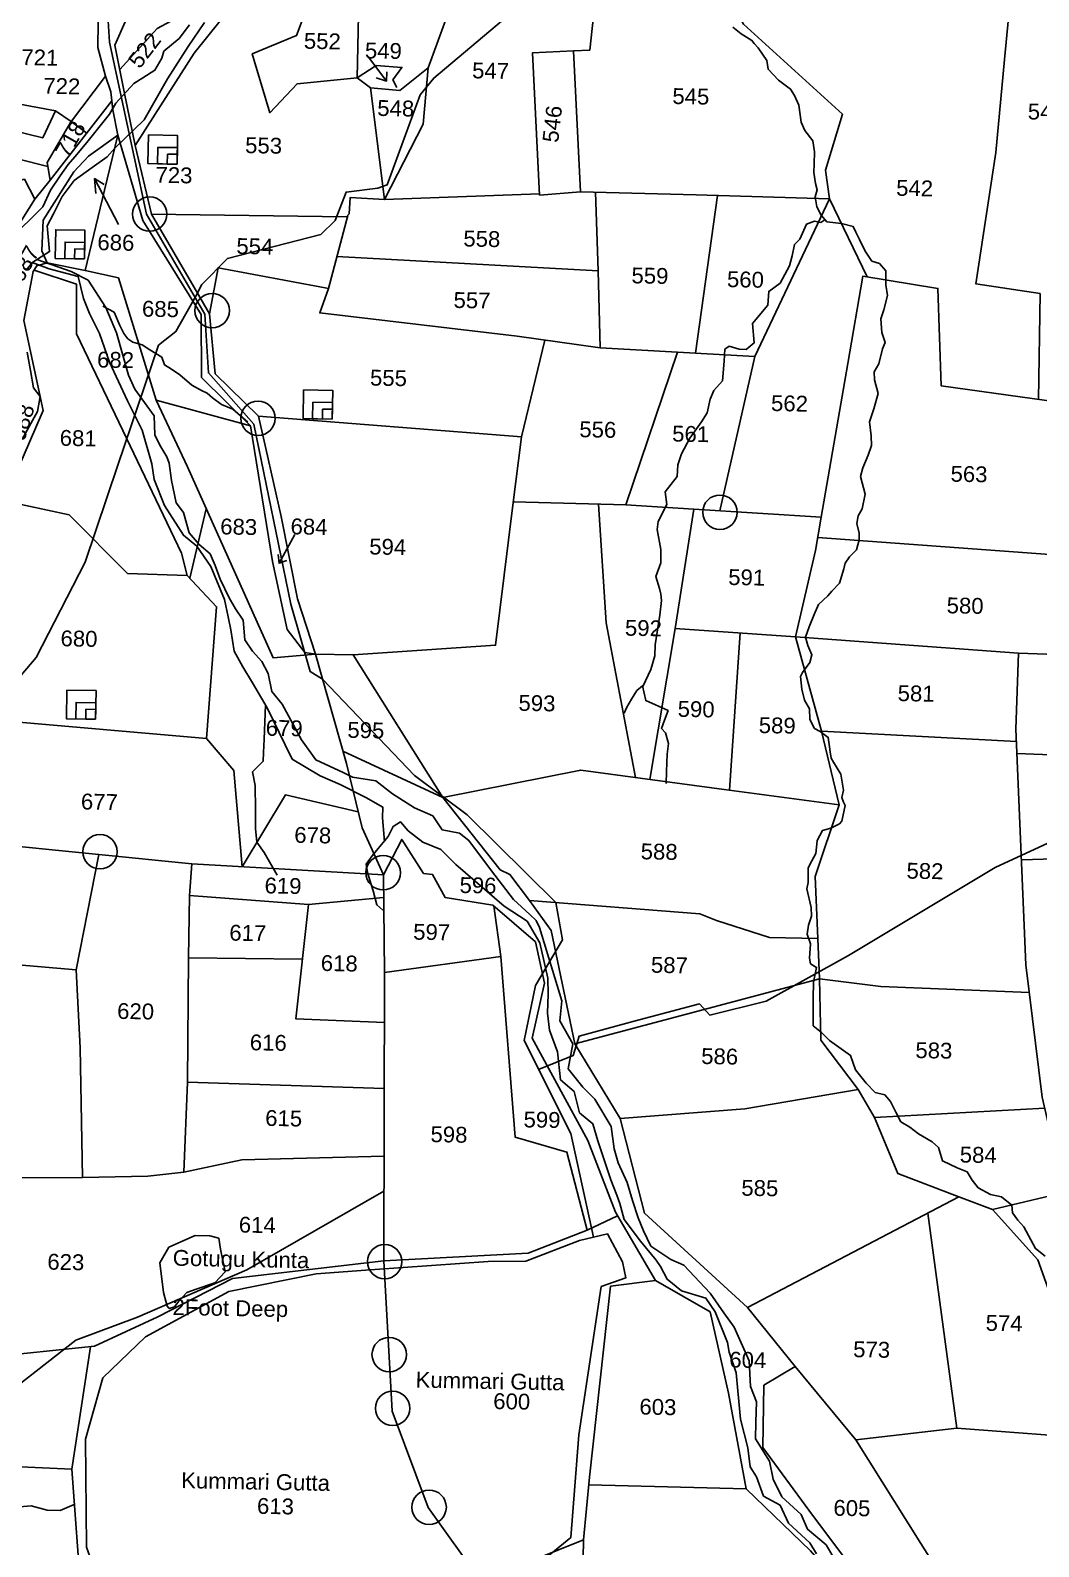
# Model space of a CAD drawing. Header units: inches. Extents: x 207447 to 213485, y 1587092 to 1593817.
# Drawn here: x 211282 to 212237, y 1588480 to 1589916 of the extents above; entities that cross this region are included whole.
import ezdxf

# ---------------------------------------------------------------- set-up
doc = ezdxf.new("R2010")
doc.units = ezdxf.units.IN
doc.header["$LTSCALE"] = 15
doc.header["$MEASUREMENT"] = 0
for name, color, linetype in [('BOUNDRY STONES', 240, 'Continuous'), ('PLOTS', 7, 'Continuous'), ('PLOTS NO', 7, 'Continuous'), ('ROADS', 1, 'Continuous'), ('STREAMS', 4, 'Continuous'), ('wells', 7, 'Continuous')]:
    doc.layers.add(name, color=color, linetype=linetype)
doc.styles.get("Standard").update_dxf_attribs({"font": 'arial.ttf'})

msp = doc.modelspace()

# ---------------------------------------------------------------- linework, layer by layer
at = {"layer": 'BOUNDRY STONES'}
for centre in [(211395.4, 1589741.6), (211454.6, 1589650.2), (211498, 1589548.3), (211935.3, 1589459.3), (211348.4, 1589137.9), (211616.5, 1589118), (211617.9, 1588749.8), (211622.2, 1588661.8), (211625.4, 1588610.9), (211660, 1588517.3)]:
    msp.add_circle(centre, 16.3, dxfattribs=at)
at = {"layer": 'PLOTS'}
for points in [[(212236.9, 1589566.1), (212238.4, 1589666.3), (212177.5, 1589675.7), (212196.6, 1589800), (212204.9, 1589888), (212208.5, 1589927.4), (212225, 1590103.9), (212292.4, 1590102.3)], [(211353.7, 1589872.2), (211346.4, 1589899.4), (211347.6, 1589993.8), (211310.5, 1590006.5), (211298.5, 1590058.5), (211346.2, 1590085.4)], [(211540.5, 1590036.5), (211505.5, 1590011), (211499.8, 1589971.6), (211437.6, 1589893.9), (211393.4, 1589824.8), (211381.7, 1589806.6), (211371.7, 1589855.7), (211362.4, 1589901.5), (211382, 1589946.1)], [(211591.8, 1589870.5), (211604.4, 1589861.1), (211632.3, 1589858.7), (211659.1, 1589880.2), (211683.9, 1589948.6), (211671.9, 1590034.4)], [(212039.2, 1589756.2), (211912.8, 1589759.7), (211803.2, 1589762.7), (211796.7, 1589896.2), (211812.1, 1589896.9), (211819.2, 1589961.5), (211824.3, 1590008), (211927.8, 1590007.4)], [(211594.5, 1589989.6), (211591.8, 1589870.5), (211535, 1589865), (211509.2, 1589837.6), (211492.6, 1589893.2), (211534.4, 1589910.6), (211550.1, 1589953)], [(211367.1, 1589878.6), (211402.4, 1589917.3), (211441.3, 1589938.2), (211468.7, 1589969.2)], [(211936.5, 1589960.2), (211957.8, 1589921.3), (212051.3, 1589836.1), (212035.2, 1589783.2), (212039.2, 1589756.2), (212074.8, 1589682.1)], [(211796.7, 1589896.2), (211758, 1589894.3), (211764.6, 1589759.6), (211803.2, 1589762.7)], [(211286.7, 1589755.7), (211301.2, 1589773.6), (211298.3, 1589790.5), (211320.4, 1589828.3), (211353.7, 1589872.2), (211358.5, 1589857.2), (211360.6, 1589840.3), (211365.4, 1589816.4)], [(211591.8, 1589870.5), (211609.9, 1589882.2), (211634.2, 1589880.5), (211625.5, 1589868.8), (211629.4, 1589861.5)], [(211604.4, 1589861.1), (211617.9, 1589755.4), (211654.5, 1589826.7), (211659.1, 1589880.2)], [(211335.8, 1589818.2), (211321.2, 1589829.3), (211306.3, 1589839.5), (211223.2, 1589854.7), (211219.1, 1589832.1), (211294.1, 1589813.8), (211306.3, 1589839.5)], [(211301.2, 1589773.6), (211359.5, 1589848.7)], [(211257.7, 1589470.1), (211294.7, 1589555.8), (211276.2, 1589640.9), (211285, 1589687.2), (211288.5, 1589692.5), (211298.5, 1589695.5), (211293.4, 1589706.9), (211294.5, 1589735.8), (211323.6, 1589781.7), (211337.4, 1589796.3), (211365.4, 1589816.4), (211389, 1589735.4), (211444.1, 1589646.6), (211444.6, 1589586.9), (211490.8, 1589541), (211511.6, 1589412.7), (211525.6, 1589348.4), (211542.4, 1589326.5), (211552.3, 1589324.9)], [(211401.7, 1589565.3), (211366, 1589681.2), (211334.2, 1589688.3), (211352.6, 1589764.3), (211365.4, 1589816.4)], [(211213.9, 1589808), (211298.9, 1589786.7)], [(211617.9, 1589755.4), (211585.1, 1589757.3), (211584.2, 1589741.8), (211581.9, 1589738.9), (211397.1, 1589741.6), (211381.7, 1589806.6)], [(211196.3, 1589750), (211208.8, 1589784), (211264.8, 1589758.9), (211267.3, 1589772.3), (211276.8, 1589774.6), (211286.7, 1589755.7), (211269, 1589727.8)], [(211572.7, 1589701.4), (211820, 1589687.8), (211817.4, 1589762.3)], [(211764.5, 1589760.8), (211617.9, 1589755.4)], [(211933.1, 1589759.1), (211912.2, 1589609.9)], [(211821.9, 1589615), (211968.4, 1589606.7), (212039.2, 1589756.2)], [(211397.1, 1589741.6), (211437.2, 1589672.7), (211452, 1589647.2), (211460.2, 1589690.8), (211561.5, 1589671.8), (211564.6, 1589671.2), (211583.1, 1589740.4)], [(211285.9, 1589688.6), (211326.1, 1589675.4), (211326, 1589628.2), (211369.9, 1589536.6), (211425.6, 1589420.5), (211430.9, 1589399.3), (211458.8, 1589369.8), (211449.3, 1589245.2), (211475.1, 1589214.9), (211483, 1589123.7), (211523.9, 1589191.7), (211592.8, 1589175.7)], [(211334.2, 1589688.3), (211298.5, 1589695.5)], [(211820, 1589687.8), (211821.9, 1589615), (211743.2, 1589625.9), (211556.5, 1589648.1), (211564.6, 1589671.2)], [(212217.9, 1589325.9), (212006.8, 1589341.5), (211892.9, 1589349.2), (211910.5, 1589462.1), (212031.2, 1589454.5), (212056.4, 1589600.3), (212070.6, 1589682.8), (212141.8, 1589671.3), (212144.9, 1589578.9), (212305.8, 1589556.5)], [(211452, 1589647.2), (211457.5, 1589590.5), (211498.5, 1589550.3), (211505.4, 1589519.6), (211519.9, 1589455.2), (211535.4, 1589377.3), (211552.3, 1589324.9), (211588.2, 1589324.2), (211723, 1589333.4), (211739.4, 1589466), (211747.4, 1589530.7), (211769.7, 1589622.2)], [(211895.2, 1589610.8), (211846.1, 1589466.2), (211739.8, 1589469.1)], [(211935.2, 1589460.6), (211968.4, 1589606.7)], [(211552.3, 1589324.9), (211512.2, 1589321.5), (211431.2, 1589502.2), (211401.7, 1589565.3), (211490.8, 1589541)], [(211498.5, 1589550.3), (211747.4, 1589530.7)], [(211257.7, 1589470.1), (211319.1, 1589456.9), (211374.5, 1589401.3), (211430.9, 1589399.3)], [(211433.3, 1589396.8), (211449, 1589462.4)], [(211855.4, 1589208.2), (211827.6, 1589354.6), (211820.5, 1589466.9)], [(211846.1, 1589466.2), (211910.5, 1589462.1)], [(212031.2, 1589454.5), (212025.8, 1589423.1), (212006.8, 1589341.5), (212031.4, 1589251.9), (212048.2, 1589182.3), (211939.3, 1589196.9), (211803.6, 1589215.2), (211673, 1589189.4), (211588.2, 1589324.2)], [(212028, 1589435.5), (212334, 1589413)], [(211892.9, 1589349.2), (211868.9, 1589206.4)], [(211944.4, 1589196.3), (211954.4, 1589345)], [(212201.6, 1588179), (212175.5, 1588363.9), (212168.8, 1588376), (212133.8, 1588398.9), (212071.6, 1588417.5), (212021, 1588476), (211960.3, 1588534.7), (211943.6, 1588625.3), (211926, 1588702.2), (211874.3, 1588732), (211836.5, 1588796.5), (211810.3, 1588864.5), (211757.5, 1588961.4), (211769.3, 1589013.5), (211760.7, 1589052.5), (211720.4, 1589087.3), (211675.1, 1589094.7), (211663.3, 1589116.2), (211654.7, 1589117.4), (211634, 1589149.6), (211616.7, 1589116.1), (211596.5, 1589160.6), (211581.7, 1589221.3), (211552.3, 1589324.9)], [(212318.8, 1588833), (212261.2, 1588815.2), (212240.5, 1588905.6), (212225.1, 1589030.9), (212215.4, 1589254), (212217.9, 1589325.9), (212341.3, 1589321.5)], [(211325.7, 1589026), (211135.2, 1589042.4), (210970.5, 1589061.1), (210943.7, 1589077.9), (210925.5, 1589154), (210942.3, 1589193), (210938.8, 1589237.1), (210980.4, 1589259.9), (211014.8, 1589278.7), (211068.7, 1589293.3), (211111.8, 1589287.1), (211113.8, 1589217.4), (211130.1, 1589141.9), (211215.2, 1589138.5), (211230.5, 1589146.9)], [(211449.3, 1589245.2), (211253.2, 1589262.3)], [(212031.4, 1589251.9), (212216, 1589242.2)], [(211578.3, 1589233), (211673, 1589189.4)], [(212216.4, 1589230.9), (212353.6, 1589225.5)], [(211673, 1589189.4), (211727.3, 1589120.7), (211736.5, 1589116.2), (211754.9, 1589091.7), (211916.3, 1589079), (211932.2, 1589072.8), (211982.3, 1589056.6), (212027.9, 1589055.9), (212025.4, 1589114.6), (212048.2, 1589182.3)], [(211156.9, 1589140.8), (211135.2, 1589042.4), (211124.6, 1588829.1), (211331.9, 1588829.6)], [(211435.3, 1589126.4), (211347.2, 1589135.2), (211230.5, 1589146.9)], [(211427.7, 1588834.5), (211393.6, 1588830.7), (211331.9, 1588829.6), (211329.7, 1588952.1), (211325.7, 1589026), (211347.2, 1589135.2)], [(211545.9, 1589087.8), (211433, 1589096.4), (211435.3, 1589126.4), (211616.7, 1589116.1)], [(212220.8, 1589130.2), (212365.4, 1589134.5)], [(211616.7, 1589116.1), (211617.7, 1589023.6), (211727.9, 1589038.6), (211721.3, 1589086.6)], [(211433, 1589096.4), (211432.2, 1589037.5), (211540.1, 1589036.1)], [(211617.6, 1588976.1), (211533.8, 1588979.6), (211545.9, 1589087.8), (211616.9, 1589094.7)], [(212027.9, 1589055.9), (212029.5, 1589017.7), (211798.1, 1588956), (211775.4, 1589063.4), (211754.9, 1589091.7)], [(211432.2, 1589037.5), (211431.3, 1588919.8), (211617.4, 1588913.7)], [(211727.9, 1589038.6), (211741.4, 1588867.7), (211790.4, 1588853.3), (211809.6, 1588779.6), (211838.5, 1588793.1)], [(211809.6, 1588779.6), (211753.9, 1588757.9), (211617, 1588750.5), (211617.7, 1589023.6)], [(212029.5, 1589017.7), (212087.6, 1589010.3), (212228.3, 1589004.7)], [(212029.5, 1589017.7), (212030.8, 1588959.6), (212066.1, 1588912.9), (212081.6, 1588886.2)], [(212066.1, 1588912.9), (211959, 1588894.6), (211841, 1588885.2), (211798.1, 1588956)], [(211431.3, 1588919.8), (211427.7, 1588834.5), (211482.8, 1588846.2), (211617.3, 1588849.8)], [(211841, 1588885.2), (211864, 1588795.7), (211961.3, 1588706.3), (212161.6, 1588811.2)], [(212261.2, 1588815.2), (212193.4, 1588799.1), (212161.6, 1588811.2), (212103.9, 1588833.1), (212081.6, 1588886.2), (212242.9, 1588895.2)], [(211245.9, 1588829.4), (211239.7, 1588659.1), (211343.2, 1588669.7), (211403.1, 1588697.4), (211473.8, 1588734), (211617, 1588750.5), (211625.1, 1588608.2), (211659, 1588517), (211708.8, 1588447.3), (211736.8, 1588407.2), (211804.6, 1588398.3), (211806.3, 1588486.3), (211708.8, 1588447.3)], [(211961.3, 1588706.3), (212006.6, 1588650.5), (212064, 1588581.1), (212159.7, 1588592.1), (212132.2, 1588795.8)], [(212159.7, 1588592.1), (212301.9, 1588581.3), (212272.6, 1588650.2), (212236.3, 1588751.6), (212193.4, 1588799.1)], [(211806.3, 1588486.3), (211811.9, 1588545.6), (211831.8, 1588726.5), (211874.3, 1588732)], [(211330.7, 1588428.9), (211321.6, 1588553.3), (211339.4, 1588669.3)], [(211321.6, 1588553.3), (211057.6, 1588565.3), (211044.6, 1588615), (211032.5, 1588661.4), (211191.7, 1588656.8), (211239.7, 1588659.1)], [(212161.8, 1588425.6), (212086.8, 1588431.1), (212080.8, 1588432.9), (212019.6, 1588514.4), (211976.1, 1588573.7), (211977, 1588632.8), (212006.6, 1588650.5)], [(212064, 1588581.1), (212125.7, 1588483.1), (212161.8, 1588425.6), (212227.3, 1588328.1), (212255.3, 1588305.8), (212331.9, 1588298.1)], [(211811.2, 1588538.4), (211960.3, 1588534.7)]]:
    msp.add_lwpolyline(points, dxfattribs=at)
at = {"layer": 'PLOTS NO'}
for points in [[(211619.5, 1589867.6), (211602.9, 1589890)], [(211610, 1589870.7), (211619.5, 1589867.6), (211619.9, 1589876.3)], [(211344.4, 1589761), (211343.3, 1589775.2), (211352.4, 1589769.7)], [(211343.3, 1589775.2), (211366, 1589731.9)], [(211517.9, 1589411), (211532.7, 1589438.1)], [(211517.1, 1589419.2), (211517.9, 1589411), (211525.3, 1589413.5)]]:
    msp.add_lwpolyline(points, dxfattribs=at)
at = {"layer": 'ROADS'}
for points in [[(211815.6, 1588772.9), (211794.1, 1588871.2), (211749.9, 1588959.1), (211760.8, 1589011.4), (211786.2, 1589054.6), (211780, 1589089.8), (211696.1, 1589172.7), (211646.1, 1589210.2), (211559, 1589301.4), (211547.5, 1589308.5), (211529.1, 1589372.4), (211493.9, 1589542.8), (211451, 1589591.3), (211447.6, 1589647), (211392.3, 1589741.4), (211357.3, 1589904.4), (211351.1, 1590005.8), (211326.9, 1590100.6)], [(211734.6, 1589929.4), (211664.3, 1589870.3), (211651.5, 1589854.4), (211620.3, 1589769.2), (211611.5, 1589766), (211581.4, 1589762.5), (211571.1, 1589735.5), (211557.5, 1589722.3), (211469, 1589699.7), (211444.8, 1589674.8), (211439, 1589664), (211420.3, 1589630.3), (211403.8, 1589617.5), (211365.4, 1589503.8), (211334.4, 1589412), (211287.8, 1589321.7), (211263, 1589292.3)], [(211763.7, 1588931.7), (211796.4, 1588944.9), (211802, 1588963.2), (211854.1, 1588977.5), (211916, 1588993.8), (211925.8, 1588983.3), (211979.1, 1588996.3), (212057.1, 1589039.6), (212196, 1589123.1), (212303.9, 1589172.7), (212360.4, 1589209.1)], [(210691.4, 1588071.3), (210810.8, 1588162.2), (210887.2, 1588204.1), (210966.7, 1588283.2), (210999, 1588346.3), (211081.6, 1588462.2), (211215.3, 1588589.5), (211325.5, 1588675.6), (211384, 1588697.2), (211487.5, 1588742.1), (211617.2, 1588816.4)], [(211829, 1588776), (211843, 1588749.5), (211846.2, 1588734.4), (211823, 1588726.2), (211801.7, 1588585.9), (211794.1, 1588488.5), (211692.4, 1588405.6), (211581.7, 1588351.6), (211351.4, 1588435.2), (211335.5, 1588479.5), (211334.8, 1588581.8), (211351, 1588639.9), (211391.6, 1588678.5), (211470.4, 1588721.5), (211552.9, 1588738.2), (211608.7, 1588742.3), (211715.9, 1588750), (211751.5, 1588750.1), (211802.3, 1588769.9), (211829, 1588776)]]:
    msp.add_lwpolyline(points, dxfattribs=at)
at = {"layer": 'STREAMS'}
for points in [[(211433.1, 1589920.9), (211423.2, 1589907.7), (211408.8, 1589895.7), (211407, 1589889.3), (211400.3, 1589877.8), (211388.8, 1589870.5), (211380.5, 1589865.2), (211363.5, 1589846.6), (211357.4, 1589836.2), (211335.8, 1589809.4), (211324.5, 1589795.9), (211318.3, 1589788.5), (211310.6, 1589777.9), (211301.4, 1589764.1), (211294.4, 1589748.6), (211284.7, 1589739.1), (211272.1, 1589726.6)], [(211279.5, 1589689.9), (211284.8, 1589696.1), (211300.7, 1589706.1), (211298.4, 1589730.5), (211304.2, 1589742), (211312.5, 1589758.2), (211323.9, 1589773.4), (211341, 1589785.6), (211355.3, 1589795.7), (211362.4, 1589804.1), (211390.1, 1589830.7), (211401.9, 1589851.2), (211409.8, 1589865.1), (211412.4, 1589869.7), (211432, 1589900.3), (211447.4, 1589922.9)], [(211947.4, 1589918.6), (211955.5, 1589912.4), (211965.7, 1589906.1), (211967.8, 1589903.2), (211971.7, 1589899), (211979.8, 1589887.1), (211981, 1589878.7), (211990.7, 1589868.4), (212002.3, 1589860), (212006.1, 1589854), (212010, 1589844.8), (212012.2, 1589828.6), (212015.8, 1589820.8), (212023.4, 1589811.1), (212024.8, 1589800.5), (212024.6, 1589789.3), (212024.2, 1589780.9), (212025.9, 1589770.7), (212027.4, 1589764.6), (212025.4, 1589757.9), (212027.1, 1589748.5), (212031.2, 1589740.5), (212036.5, 1589734.3), (212050.3, 1589732.6), (212061.5, 1589729.8), (212064, 1589724.4), (212067.6, 1589717.7), (212072.8, 1589706.4), (212079.2, 1589696.9), (212086.4, 1589694.9), (212092.3, 1589687.8), (212092.5, 1589674.6), (212093.9, 1589664.5), (212090.6, 1589650.8), (212087.6, 1589642.4), (212088.6, 1589629.5), (212091.9, 1589620), (212089.2, 1589614), (212085.9, 1589599.8), (212081.3, 1589592.4), (212081.8, 1589584.7), (212085.3, 1589571.7), (212081, 1589557.3), (212077, 1589544.9), (212078.4, 1589531.8), (212078.9, 1589522.6), (212075.7, 1589513.3), (212070.8, 1589501.4), (212068.3, 1589493.3), (212072.7, 1589476.5), (212070, 1589462.6), (212066.1, 1589455.9), (212065.1, 1589448.7), (212067.2, 1589439.5), (212067.3, 1589433.1), (212064.6, 1589423.6), (212058.1, 1589417.1), (212054, 1589411.1), (212052.7, 1589405.8), (212048.7, 1589392.3), (212041.2, 1589384.7), (212037.6, 1589380.1), (212028.8, 1589372.1), (212024.6, 1589362.5), (212019.9, 1589350.7), (212016.5, 1589340.9), (212018.7, 1589333.3), (212022.5, 1589324.2), (212020.5, 1589317.2), (212013.5, 1589307.7), (212011.5, 1589303.7), (212012.9, 1589291.8), (212015.5, 1589281.4), (212020.1, 1589273.1), (212020.4, 1589263.2), (212024.9, 1589254.7), (212030.2, 1589251.6), (212037.9, 1589246.1), (212039.1, 1589237.2), (212039.7, 1589232.5), (212040.8, 1589226.4), (212042.8, 1589222.8), (212049.7, 1589211.2), (212052.4, 1589196.3), (212050.9, 1589189.3), (212052.2, 1589184.9), (212053.8, 1589181.8), (212050.7, 1589166.9), (212048.5, 1589164.4), (212040.5, 1589160.3), (212032.4, 1589157.9), (212027.5, 1589148.6), (212027.5, 1589148.1), (212026.1, 1589136.2), (212022.5, 1589129.2), (212018.8, 1589122.7), (212018.8, 1589108.9), (212017.7, 1589102.8), (212021.6, 1589085.2), (212021.9, 1589076.8), (212019.2, 1589068.4), (212017.8, 1589059.8), (212021, 1589050.6), (212020.2, 1589037.2), (212021.1, 1589031.8), (212026.9, 1589028.3), (212024, 1589014.5), (212023.5, 1588999), (212023.5, 1588988.9), (212023.7, 1588973.2), (212031.6, 1588966.8), (212039.2, 1588959.2), (212059.1, 1588945), (212063.7, 1588931.5), (212073.8, 1588918.9), (212082.2, 1588910.1), (212091.5, 1588907.6), (212096.8, 1588901.4), (212102, 1588891.4), (212106.7, 1588882.2), (212115.3, 1588877.1), (212123.2, 1588870.9), (212136.2, 1588863.1), (212142.2, 1588857.8), (212146.2, 1588845.1), (212159.9, 1588838.5), (212169.3, 1588834.7), (212174.3, 1588826.9), (212179.8, 1588819.7), (212191.5, 1588813.4), (212202, 1588811.1), (212211.7, 1588803.4), (212212.5, 1588795.9), (212217.5, 1588789.2), (212223, 1588782.8), (212234.2, 1588762.1), (212243.4, 1588754.9)], [(211862.3, 1589294.2), (211869.8, 1589310.4), (211873.8, 1589323.5), (211874, 1589333.7), (211878.4, 1589361.8), (211879.9, 1589375.9), (211879.3, 1589381.9), (211878.2, 1589387.2), (211874.8, 1589398.4), (211879.4, 1589411.3), (211879.4, 1589424.2), (211875.9, 1589442.9), (211876.8, 1589450.7), (211885, 1589466.6), (211883.5, 1589478.6), (211894.8, 1589493.1), (211895.5, 1589504.3), (211898.8, 1589514.6), (211907, 1589529.4), (211917.9, 1589545), (211923.3, 1589553.5), (211926.2, 1589566.4), (211929.5, 1589574.6), (211937.8, 1589583.8), (211939.3, 1589602.4), (211940, 1589613.6), (211944.1, 1589616.4), (211953.4, 1589613.8), (211960.1, 1589613.4), (211967.7, 1589619.7), (211966.1, 1589637.9), (211980.6, 1589655.3), (211981.5, 1589668.4), (211992.5, 1589676.3), (212001.2, 1589692.6), (212003.7, 1589702.1), (212006.1, 1589712.9), (212011, 1589717.8), (212017.3, 1589732.2), (212025, 1589734.9), (212030.9, 1589733.6), (212034.8, 1589736.2)], [(211617.8, 1589147.7), (211615.9, 1589169.9), (211616.1, 1589180.1), (211600, 1589189.2), (211575.8, 1589201.6), (211556.9, 1589209.9), (211530.4, 1589225.6), (211523.7, 1589239.2), (211506.8, 1589274), (211492.9, 1589297.8), (211483.5, 1589312.8), (211475.4, 1589327.7), (211472.1, 1589348.1), (211469.6, 1589360.2), (211466.1, 1589376.7), (211453.3, 1589408), (211440.2, 1589427.2), (211427.5, 1589437.6), (211409.5, 1589465.7), (211399.8, 1589490.3), (211397.3, 1589505.2), (211388.2, 1589537.1), (211374.3, 1589564.7), (211357.5, 1589601.5), (211347.8, 1589628.5), (211338.5, 1589647.6), (211332.7, 1589661.6), (211327.8, 1589682.4), (211300.3, 1589689.9), (211284.1, 1589695.7)], [(211288.6, 1589698.5), (211321, 1589687.3), (211337.1, 1589678.9), (211353.9, 1589653.1), (211363.9, 1589629.2), (211375.3, 1589589), (211381.5, 1589575.9), (211399.6, 1589550.5), (211400.4, 1589532.7), (211405, 1589522.8), (211411.6, 1589511.9), (211414, 1589505.7), (211416.2, 1589489.3), (211420.6, 1589468.1), (211427.5, 1589459.2), (211432.8, 1589439.7), (211442.2, 1589428.8), (211452.7, 1589419.9), (211457.3, 1589408.8), (211462.2, 1589396), (211470.8, 1589378.4), (211476.8, 1589367.8), (211484, 1589357), (211485.6, 1589338.5), (211492.7, 1589327.9), (211501.6, 1589318.1), (211507.6, 1589306.7), (211511.2, 1589289.5), (211520.8, 1589277.7), (211539.2, 1589243.7), (211552.6, 1589224.8), (211578.6, 1589213), (211587.6, 1589208.6), (211609.4, 1589205), (211625.2, 1589192.8), (211646.1, 1589179.4), (211663.5, 1589171.8), (211672.3, 1589158.7), (211688.9, 1589155.5), (211697.5, 1589148.6), (211719.1, 1589119.8), (211739.9, 1589092.8), (211755.2, 1589078.6), (211761.4, 1589072.8), (211764.4, 1589066.2), (211785.5, 1588996.6), (211783.7, 1588977.8), (211796.2, 1588956), (211791.6, 1588932.2), (211805.5, 1588914.9), (211816.8, 1588903.7), (211832.4, 1588877.8), (211835.2, 1588856.6), (211839.1, 1588843.2), (211847.5, 1588824.7), (211852.7, 1588807.6), (211857.9, 1588791.4), (211863.1, 1588778.9), (211869.8, 1588764.5), (211888.8, 1588751.8), (211901.1, 1588746.5), (211926, 1588719.9), (211939, 1588701.3), (211948.8, 1588687.8), (211962.9, 1588655.8), (211964.3, 1588631.5), (211970, 1588617.1), (211969.2, 1588597.8), (211968.9, 1588581.9), (211982.3, 1588561), (211985.6, 1588543.9), (211994, 1588527.2), (212012.1, 1588510.3), (212018.3, 1588496.4), (212035.9, 1588481.8), (212044.7, 1588466.5)], [(211351, 1589654.5), (211361.7, 1589648.9), (211367, 1589636), (211370.8, 1589628.6), (211374.6, 1589623.6), (211379.4, 1589620.5), (211388.2, 1589617.7), (211395.6, 1589613.1), (211406.9, 1589606.1), (211409.6, 1589598.8), (211416, 1589594.9), (211424.1, 1589589.4), (211435.2, 1589579.7), (211444.4, 1589574.7), (211449.9, 1589572), (211454.9, 1589567.6), (211463.5, 1589561.3), (211474, 1589556.8), (211488.3, 1589544.6)], [(211274.8, 1589528.5), (211289.2, 1589554.6), (211291.8, 1589568.9), (211285.5, 1589577.1), (211282.6, 1589593.5), (211279.5, 1589610.8)], [(211884.4, 1589202.6), (211884.9, 1589213.8), (211885.4, 1589230.3), (211886.8, 1589240.5), (211883.9, 1589250.4), (211879.9, 1589254.7), (211883, 1589262.6), (211886.2, 1589271.6), (211865.1, 1589281), (211862, 1589294.9), (211856.7, 1589290.5), (211851.5, 1589282.4), (211847.1, 1589274.9), (211844.8, 1589269)], [(211505.1, 1589276.8), (211503.8, 1589244.5), (211503.2, 1589231.8), (211502.9, 1589223.5), (211492.8, 1589213.7), (211495.3, 1589200.5), (211495.5, 1589177.8), (211495.5, 1589168.5), (211495.6, 1589160), (211497, 1589146.9), (211503.8, 1589137.2), (211516.2, 1589115.6)], [(212026.7, 1588473.2), (212020.5, 1588483.7), (212000.3, 1588502.3), (211992.5, 1588519.2), (211976.7, 1588527.9), (211969.9, 1588546.2), (211964, 1588555.6), (211961.7, 1588573.5), (211954.7, 1588600.7), (211952.3, 1588627.4), (211950.6, 1588644.5), (211944, 1588664), (211942.5, 1588673.2), (211930.9, 1588702.3), (211922.1, 1588715.2), (211899.1, 1588722.2), (211885.4, 1588733.2), (211879, 1588745.2), (211875.1, 1588751.3), (211860, 1588769.2), (211844.8, 1588789.7), (211840.7, 1588804.8), (211837.7, 1588812.7), (211832.2, 1588827.2), (211819.8, 1588864.1), (211814.9, 1588880.4), (211802.4, 1588890.7), (211797.3, 1588910.8), (211784.4, 1588922), (211781.7, 1588948.4), (211774, 1588969), (211772, 1588985), (211772.7, 1589003.2), (211772.4, 1589018.2), (211764.9, 1589051.8), (211752.8, 1589072.2), (211731.1, 1589086.5), (211685.4, 1589125.7), (211671, 1589139.9), (211654, 1589146.9), (211640.3, 1589157.8), (211633, 1589166.1), (211625.9, 1589161.9), (211621.1, 1589152.4), (211611.6, 1589141), (211606, 1589133.9), (211600.3, 1589126.2), (211601.6, 1589118.1), (211605.2, 1589106.8), (211607.1, 1589100.9), (211610.6, 1589087.7), (211616.3, 1589082.7)], [(211412.1, 1588707.8), (211408.5, 1588720.7), (211405, 1588748.8), (211413.6, 1588763.5), (211438.4, 1588774.7), (211452.4, 1588774.1), (211460.8, 1588772), (211462.6, 1588761.6), (211466.8, 1588740), (211457, 1588729.7), (211439.5, 1588723.6), (211430.6, 1588720.5), (211423.1, 1588712.5), (211418.8, 1588707), (211413.9, 1588705.4), (211412.1, 1588707.8)], [(211243.4, 1588515.2), (211283.2, 1588518.6), (211298.2, 1588514.6), (211310.6, 1588514.1), (211324, 1588519.9)]]:
    msp.add_lwpolyline(points, dxfattribs=at)
at = {"layer": 'wells', "color": 0}
for points in [[(211421.3, 1589788.8), (211393.8, 1589789.4), (211394.3, 1589816.5), (211421.9, 1589816)], [(211421.3, 1589788.8), (211402.7, 1589789.2), (211403, 1589804.8), (211421.6, 1589804.5)], [(211421.3, 1589788.8), (211412.1, 1589789), (211412.3, 1589798.3), (211421.5, 1589798.2)], [(211333.6, 1589699.1), (211306, 1589699.6), (211306.5, 1589726.8), (211334.1, 1589726.3)], [(211333.6, 1589699.1), (211315, 1589699.5), (211315.3, 1589715.1), (211333.9, 1589714.8)], [(211333.6, 1589699.1), (211324.3, 1589699.3), (211324.5, 1589708.6), (211333.7, 1589708.4)], [(211568.2, 1589547.4), (211540.7, 1589548), (211541.2, 1589575.1), (211568.7, 1589574.6)], [(211568.2, 1589547.4), (211549.6, 1589547.8), (211549.9, 1589563.4), (211568.5, 1589563.1)], [(211568.2, 1589547.4), (211559, 1589547.6), (211559.1, 1589556.9), (211568.4, 1589556.8)], [(211344.1, 1589263.3), (211316.6, 1589263.8), (211317.1, 1589291), (211344.7, 1589290.5)], [(211344.1, 1589263.3), (211325.5, 1589263.6), (211325.8, 1589279.3), (211344.4, 1589278.9)], [(211344.1, 1589263.3), (211334.9, 1589263.5), (211335.1, 1589272.8), (211344.3, 1589272.6)]]:
    msp.add_lwpolyline(points, close=True, dxfattribs=at)

# ---------------------------------------------------------------- texts
at = {"layer": 'PLOTS'}
for s, rotation, p in [('522', 52.469, (211385.9, 1589878.4)), ('552', 358.8937, (211541.3, 1589898.2)), ('549', 358.8937, (211599.1, 1589889.1)), ('721', 358.8937, (211273.8, 1589882.7)), ('547', 358.8937, (211700.6, 1589870.2)), ('722', 358.8937, (211294.6, 1589855.6)), ('545', 358.8937, (211890.2, 1589845.9)), ('548', 358.8937, (211610.8, 1589834.6)), ('546', 83.4965, (211782.1, 1589808.7)), ('541', 358.8937, (212226.7, 1589831.3)), ('718', 60.2479, (211318.1, 1589793.6)), ('553', 358.8937, (211485.7, 1589799.4)), ('723', 358.8937, (211400.8, 1589771.3)), ('542', 358.8937, (212102.1, 1589759)), ('686', 358.8937, (211345.8, 1589707.5)), ('554', 358.8937, (211477.4, 1589703.9)), ('558', 358.8937, (211692.3, 1589711)), ('687', 60.7865, (211274.7, 1589675.6)), ('559', 358.8937, (211851.5, 1589676.1)), ('560', 358.8937, (211941.9, 1589672.5)), ('685', 358.8937, (211388, 1589644.6)), ('557', 358.8937, (211683, 1589652.8)), ('682', 358.8937, (211345.5, 1589596.4)), ('555', 358.8937, (211603.9, 1589579.3)), ('688', 73.2298, (211276.6, 1589525.3)), ('562', 358.8937, (211983.6, 1589555.2)), ('556', 358.8937, (211802.1, 1589530.4)), ('681', 358.8937, (211310.1, 1589522.3)), ('561', 358.8937, (211890, 1589526.3)), ('563', 358.8937, (212153.6, 1589488.3)), ('683', 358.8937, (211462.1, 1589438.4)), ('684', 358.8937, (211528.7, 1589438.5)), ('594', 358.8937, (211603.2, 1589419.4)), ('591', 358.8937, (211943.1, 1589390.5)), ('580', 358.8937, (212149.9, 1589363.7)), ('592', 358.8937, (211845.3, 1589342.5)), ('680', 358.8937, (211310.9, 1589332.5)), ('593', 358.8937, (211744.5, 1589271.4)), ('581', 358.8937, (212103.5, 1589280.6)), ('590', 358.8937, (211895.2, 1589265.7)), ('679', 358.8937, (211505.2, 1589247.8)), ('595', 358.8937, (211582.5, 1589245.8)), ('589', 358.8937, (211972, 1589250.3)), ('677', 358.8937, (211330.2, 1589178)), ('678', 358.8937, (211532.2, 1589146.4)), ('588', 358.8937, (211860.2, 1589130.8)), ('582', 358.8937, (212111.9, 1589112.5)), ('619', 358.8937, (211504.1, 1589098.5)), ('596', 358.8937, (211688.7, 1589098.9)), ('617', 358.8937, (211470.7, 1589053.8)), ('597', 358.8937, (211644.8, 1589054.7)), ('618', 358.8937, (211557.3, 1589025.1)), ('587', 358.8937, (211869.9, 1589023.4)), ('620', 358.8937, (211364.5, 1588979.7)), ('616', 358.8937, (211490.1, 1588950)), ('583', 358.8937, (212120.3, 1588942.6)), ('586', 358.8937, (211917.5, 1588937)), ('615', 358.8937, (211504.7, 1588878.4)), ('599', 358.8937, (211749.3, 1588877)), ('598', 358.8937, (211661.2, 1588863)), ('584', 358.8937, (212162.3, 1588843.7)), ('585', 358.8937, (211955.5, 1588812.3)), ('614', 358.8937, (211479.7, 1588777.4)), ('623', 358.8937, (211298.4, 1588742.3)), ('Gotugu Kunta', 358.8937, (211417.1, 1588746)), ('2Foot Deep', 358.8937, (211416.9, 1588699.4)), ('574', 358.8937, (212186.8, 1588684.4)), ('573', 358.8937, (212061.4, 1588659.4)), ('604', 358.8937, (211944.1, 1588649.6)), ('Kummari Gutta', 358.8937, (211647.1, 1588630.6)), ('600', 358.8937, (211720.6, 1588610.3)), ('603', 358.8937, (211859, 1588605.1)), ('Kummari Gutta', 358.8937, (211425.1, 1588535.4)), ('613', 358.8937, (211496.9, 1588511.1)), ('605', 358.8937, (212042.7, 1588509.3))]:
    msp.add_text(s, height=15, rotation=rotation, dxfattribs=at).set_placement(p)

doc.saveas('drawing.dxf')
